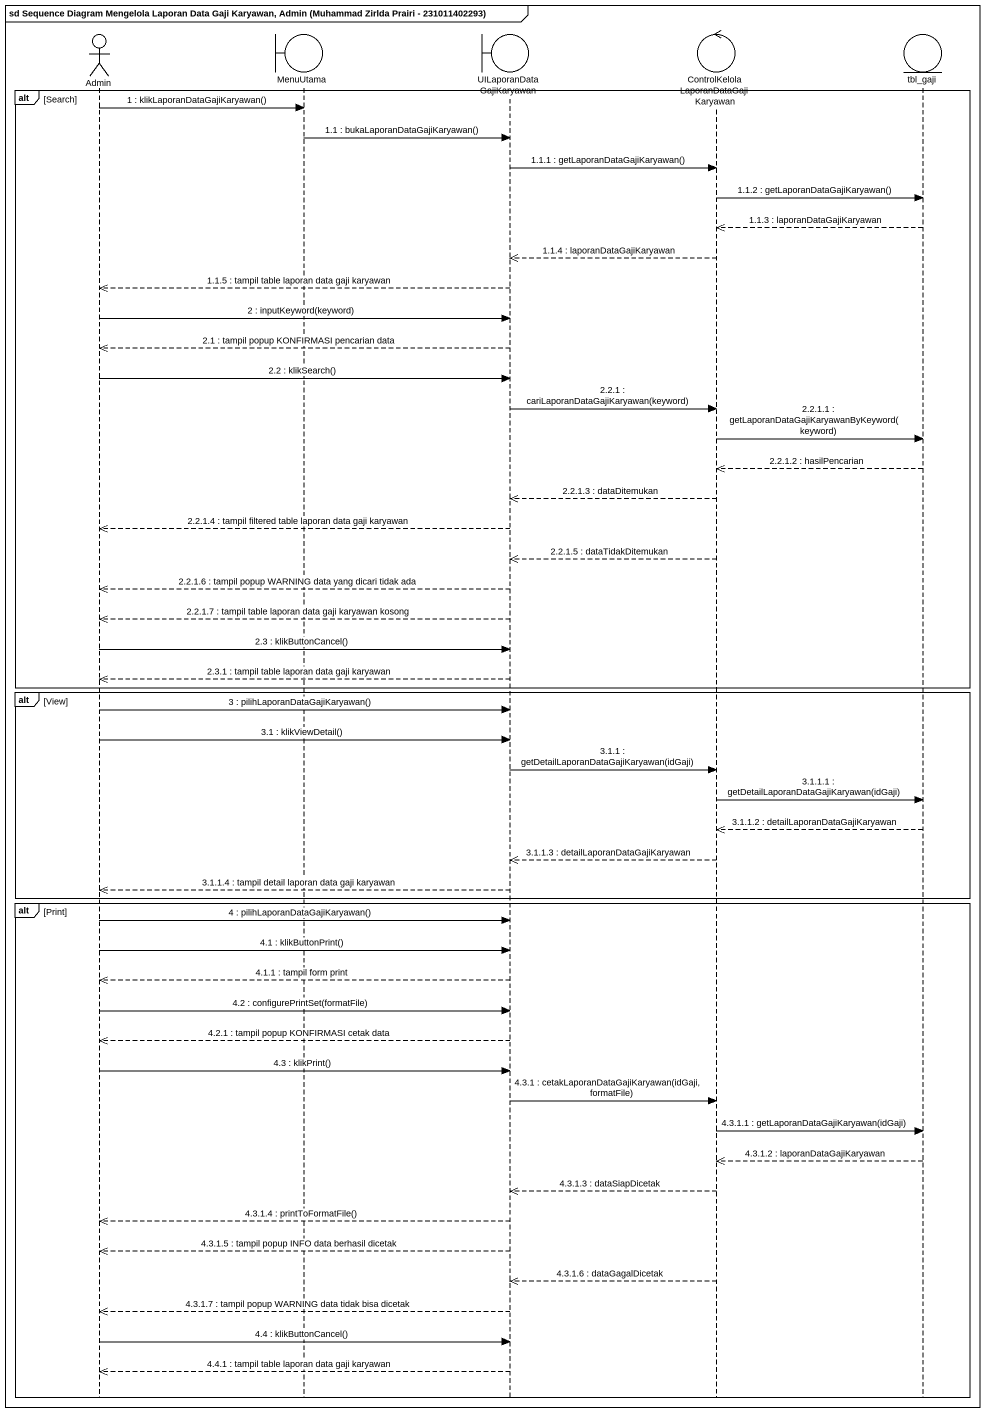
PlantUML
@startuml
mainframe sd Sequence Diagram Mengelola Laporan Data Gaji Karyawan, Admin (Muhammad Zirlda Prairi - 231011402293)
hide footbox
actor Admin
boundary MenuUtama
boundary UILaporanDataGajiKaryawan
control "ControlKelolaLaporanDataGajiKaryawan" as ControlKelolaLaporanDataGaji
entity tbl_gaji

alt Search
  Admin -> MenuUtama : 1 : klikLaporanDataGajiKaryawan()
  MenuUtama -> UILaporanDataGajiKaryawan : 1.1 : bukaLaporanDataGajiKaryawan()
  UILaporanDataGajiKaryawan -> ControlKelolaLaporanDataGaji : 1.1.1 : getLaporanDataGajiKaryawan()
  ControlKelolaLaporanDataGaji -> tbl_gaji : 1.1.2 : getLaporanDataGajiKaryawan()
  tbl_gaji -->> ControlKelolaLaporanDataGaji : 1.1.3 : laporanDataGajiKaryawan
  ControlKelolaLaporanDataGaji -->> UILaporanDataGajiKaryawan : 1.1.4 : laporanDataGajiKaryawan
  UILaporanDataGajiKaryawan -->> Admin : 1.1.5 : tampil table laporan data gaji karyawan
  Admin -> UILaporanDataGajiKaryawan : 2 : inputKeyword(keyword)
  UILaporanDataGajiKaryawan -->> Admin : 2.1 : tampil popup KONFIRMASI pencarian data
  Admin -> UILaporanDataGajiKaryawan : 2.2 : klikSearch()
  UILaporanDataGajiKaryawan -> ControlKelolaLaporanDataGaji : 2.2.1 : cariLaporanDataGajiKaryawan(keyword)
  ControlKelolaLaporanDataGaji -> tbl_gaji : 2.2.1.1 : getLaporanDataGajiKaryawanByKeyword(keyword)
  tbl_gaji -->> ControlKelolaLaporanDataGaji : 2.2.1.2 : hasilPencarian
  ControlKelolaLaporanDataGaji -->> UILaporanDataGajiKaryawan : 2.2.1.3 : dataDitemukan
  UILaporanDataGajiKaryawan -->> Admin : 2.2.1.4 : tampil filtered table laporan data gaji karyawan
  ControlKelolaLaporanDataGaji -->> UILaporanDataGajiKaryawan : 2.2.1.5 : dataTidakDitemukan
  UILaporanDataGajiKaryawan -->> Admin : 2.2.1.6 : tampil popup WARNING data yang dicari tidak ada
  UILaporanDataGajiKaryawan -->> Admin : 2.2.1.7 : tampil table laporan data gaji karyawan kosong
  Admin -> UILaporanDataGajiKaryawan : 2.3 : klikButtonCancel()
  UILaporanDataGajiKaryawan -->> Admin : 2.3.1 : tampil table laporan data gaji karyawan
end
alt View
  Admin -> UILaporanDataGajiKaryawan : 3 : pilihLaporanDataGajiKaryawan()
  Admin -> UILaporanDataGajiKaryawan : 3.1 : klikViewDetail()
  UILaporanDataGajiKaryawan -> ControlKelolaLaporanDataGaji : 3.1.1 : getDetailLaporanDataGajiKaryawan(idGaji)
  ControlKelolaLaporanDataGaji -> tbl_gaji : 3.1.1.1 : getDetailLaporanDataGajiKaryawan(idGaji)
  tbl_gaji -->> ControlKelolaLaporanDataGaji : 3.1.1.2 : detailLaporanDataGajiKaryawan
  ControlKelolaLaporanDataGaji -->> UILaporanDataGajiKaryawan : 3.1.1.3 : detailLaporanDataGajiKaryawan
  UILaporanDataGajiKaryawan -->> Admin : 3.1.1.4 : tampil detail laporan data gaji karyawan
end
alt Print
  Admin -> UILaporanDataGajiKaryawan : 4 : pilihLaporanDataGajiKaryawan()
  Admin -> UILaporanDataGajiKaryawan : 4.1 : klikButtonPrint()
  UILaporanDataGajiKaryawan -->> Admin : 4.1.1 : tampil form print
  Admin -> UILaporanDataGajiKaryawan : 4.2 : configurePrintSet(formatFile)
  UILaporanDataGajiKaryawan -->> Admin : 4.2.1 : tampil popup KONFIRMASI cetak data
  Admin -> UILaporanDataGajiKaryawan : 4.3 : klikPrint()
  UILaporanDataGajiKaryawan -> ControlKelolaLaporanDataGaji : 4.3.1 : cetakLaporanDataGajiKaryawan(idGaji, formatFile)
  ControlKelolaLaporanDataGaji -> tbl_gaji : 4.3.1.1 : getLaporanDataGajiKaryawan(idGaji)
  tbl_gaji -->> ControlKelolaLaporanDataGaji : 4.3.1.2 : laporanDataGajiKaryawan
  ControlKelolaLaporanDataGaji -->> UILaporanDataGajiKaryawan : 4.3.1.3 : dataSiapDicetak
  UILaporanDataGajiKaryawan -->> Admin : 4.3.1.4 : printToFormatFile()
  UILaporanDataGajiKaryawan -->> Admin : 4.3.1.5 : tampil popup INFO data berhasil dicetak
  ControlKelolaLaporanDataGaji -->> UILaporanDataGajiKaryawan : 4.3.1.6 : dataGagalDicetak
  UILaporanDataGajiKaryawan -->> Admin : 4.3.1.7 : tampil popup WARNING data tidak bisa dicetak
  Admin -> UILaporanDataGajiKaryawan : 4.4 : klikButtonCancel()
  UILaporanDataGajiKaryawan -->> Admin : 4.4.1 : tampil table laporan data gaji karyawan
end
@enduml
